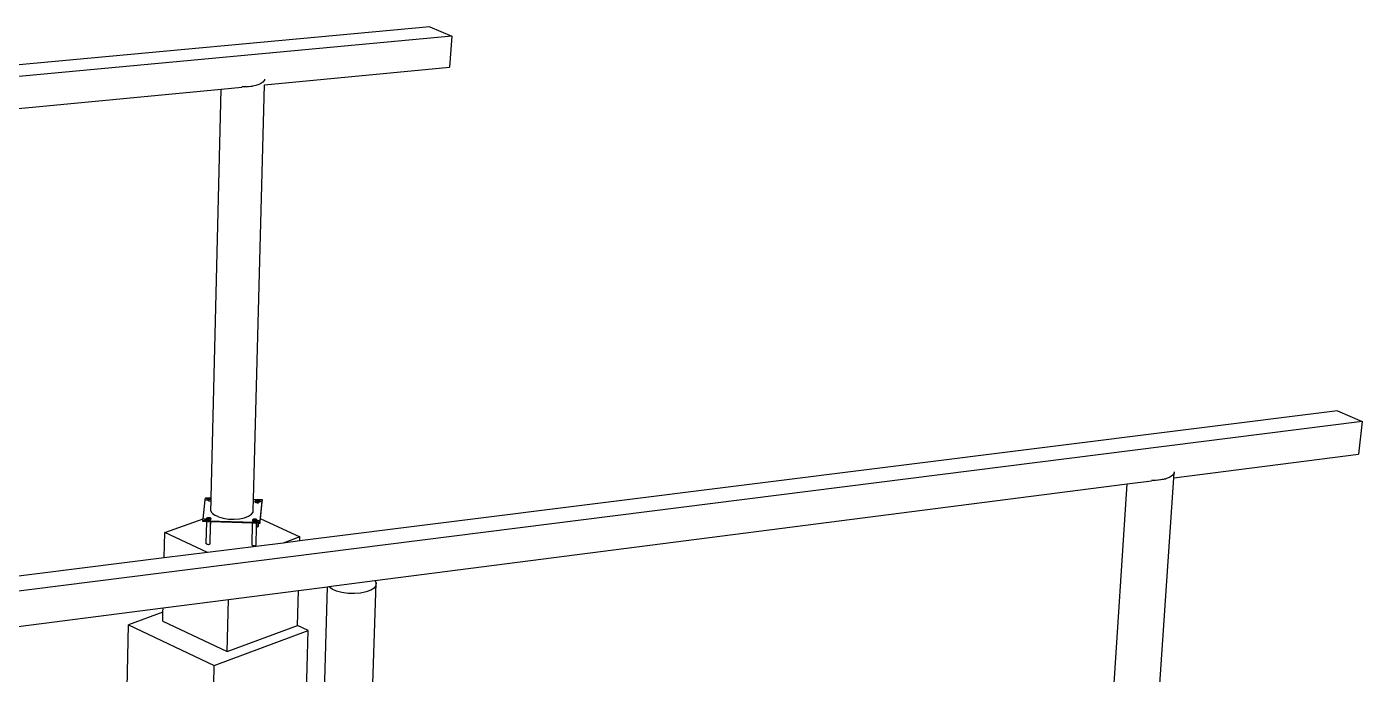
# Model space of a CAD drawing. Header units: inches. Extents: x -1925 to 2772, y -1726 to 1726.
# Drawn here: x 146 to 688, y 958 to 1221 of the extents above; entities that cross this region are included whole.
import ezdxf

# ---------------------------------------------------------------- set-up
doc = ezdxf.new("R2010")
doc.units = ezdxf.units.IN
doc.header["$MEASUREMENT"] = 0

msp = doc.modelspace()

# ---------------------------------------------------------------- linework, layer by layer
for p, q in [((309.38, 1220.94), (-19.07, 1190.52)), ((309.38, 1220.94), (318.33, 1217.16)), ((318.33, 1217.16), (-1382.1, 1058.35)), ((318.33, 1217.16), (317.39, 1204.47)), ((242.31, 1197.3), (317.39, 1204.47)), ((241.65, 1198.41), (240.44, 1197.67)), ((242.32, 1199.24), (241.65, 1198.41)), ((242.35, 1199.65), (242.32, 1199.24)), ((14.08, 1175.5), (224.75, 1195.62)), ((220.69, 1029.74), (224.75, 1195.62)), ((224.75, 1195.62), (233.21, 1196.43)), ((234.28, 1196.53), (233.21, 1196.56)), ((234.28, 1196.53), (237.44, 1196.83)), ((234.5, 1196.52), (234.28, 1196.53)), ((236.74, 1196.7), (234.5, 1196.52)), ((237.44, 1196.83), (236.74, 1196.7)), ((238.77, 1197.09), (237.44, 1196.83)), ((237.88, 1029.19), (242.31, 1197.3)), ((240.44, 1197.67), (238.77, 1197.09)), ((242.28, 1197.29), (242.31, 1197.3)), ((677.77, 1065.07), (256.7, 1012.26)), ((677.77, 1065.07), (687.86, 1060.8)), ((687.86, 1060.8), (-1038.59, 842.6)), ((687.86, 1060.8), (686.36, 1047.54)), ((611.41, 1037.9), (686.36, 1047.54)), ((287.08, 996.15), (592.47, 1035.46)), ((581.19, 863.58), (592.47, 1035.46)), ((592.47, 1035.46), (602.27, 1036.72)), ((599.56, 862.96), (611.41, 1037.9)), ((603.14, 1036.83), (602.28, 1036.86)), ((603.14, 1036.83), (608.17, 1037.48)), ((603.65, 1036.82), (603.14, 1036.83)), ((606.01, 1037.01), (603.65, 1036.82)), ((608.1, 1037.45), (606.01, 1037.01)), ((608.17, 1037.48), (608.1, 1037.45)), ((609.79, 1038.11), (608.17, 1037.48)), ((610.97, 1038.94), (609.79, 1038.11)), ((611.47, 1039.78), (610.97, 1038.94)), ((611.41, 1037.9), (611.54, 1039.89)), ((611.54, 1039.89), (611.47, 1039.78)), ((611.51, 1040.35), (611.54, 1039.89)), ((217.39, 1021.27), (218.25, 1028.99)), ((218.25, 1028.99), (218.34, 1029.82)), ((218.25, 1028.99), (218.78, 1029)), ((218.34, 1029.82), (220.37, 1029.75)), ((218.34, 1029.82), (219.27, 1029.39)), ((218.78, 1029), (219.26, 1029.06)), ((219.26, 1028.99), (219.23, 1028.92)), ((219.26, 1028.99), (219.23, 1028.93)), ((219.23, 1028.92), (219.25, 1028.83)), ((219.25, 1028.83), (219.32, 1028.75)), ((219.26, 1029.06), (219.27, 1029.43)), ((219.26, 1028.99), (219.26, 1029.06)), ((219.26, 1028.93), (219.26, 1028.99)), ((219.28, 1028.84), (219.26, 1028.93)), ((219.27, 1029.43), (219.31, 1029.51)), ((219.29, 1029.35), (219.27, 1029.43)), ((219.28, 1028.97), (219.29, 1029.01)), ((219.35, 1028.76), (219.28, 1028.84)), ((219.36, 1029.27), (219.29, 1029.35)), ((219.29, 1029.01), (219.38, 1029.08)), ((219.3, 1029.07), (219.4, 1029.1)), ((219.36, 1029.09), (219.3, 1029.04)), ((219.36, 1029.08), (219.3, 1029.02)), ((219.31, 1029.51), (219.39, 1029.58)), ((219.32, 1028.75), (219.44, 1028.68)), ((219.46, 1028.69), (219.35, 1028.76)), ((219.47, 1029.2), (219.36, 1029.27)), ((219.49, 1029.15), (219.36, 1029.09)), ((219.4, 1029.1), (219.36, 1029.08)), ((219.38, 1029.08), (219.43, 1029.11)), ((219.39, 1029.58), (219.52, 1029.65)), ((219.49, 1029.14), (219.4, 1029.1)), ((219.4, 1029.1), (219.43, 1029.11)), ((219.43, 1029.11), (219.6, 1029.15)), ((219.43, 1029.11), (219.51, 1029.14)), ((219.44, 1028.68), (219.6, 1028.62)), ((219.62, 1028.64), (219.46, 1028.69)), ((219.57, 1029.16), (219.47, 1029.2)), ((219.55, 1029.17), (219.49, 1029.15)), ((219.57, 1029.16), (219.49, 1029.14)), ((219.51, 1029.14), (219.57, 1029.16)), ((219.52, 1029.65), (219.69, 1029.69)), ((219.6, 1029.15), (219.57, 1029.16)), ((219.57, 1029.16), (219.57, 1029.16)), ((219.63, 1029.14), (219.6, 1029.15)), ((219.6, 1028.62), (219.79, 1028.58)), ((219.62, 1028.64), (219.8, 1028.6)), ((219.81, 1029.1), (219.63, 1029.14)), ((219.69, 1029.69), (219.88, 1029.72)), ((219.79, 1028.58), (220, 1028.56)), ((219.8, 1028.6), (220, 1028.58)), ((220.01, 1029.09), (219.81, 1029.1)), ((219.88, 1029.72), (220.09, 1029.72)), ((220, 1028.58), (220.21, 1028.59)), ((220, 1028.56), (220, 1028.58)), ((220, 1028.57), (220.21, 1028.58)), ((220.22, 1029.09), (220.01, 1029.09)), ((220.09, 1029.72), (220.29, 1029.7)), ((220.21, 1028.59), (220.4, 1028.61)), ((220.21, 1028.58), (220.41, 1028.6)), ((220.41, 1029.12), (220.22, 1029.09)), ((220.29, 1029.7), (220.35, 1029.69)), ((220.35, 1029.69), (220.37, 1029.75)), ((220.35, 1029.69), (220.47, 1029.67)), ((220.37, 1029.75), (220.69, 1029.74)), ((220.4, 1028.88), (220.57, 1028.87)), ((220.56, 1028.66), (220.4, 1028.61)), ((220.52, 1029.14), (220.41, 1029.12)), ((220.57, 1029.1), (220.41, 1029.03)), ((220.41, 1028.6), (220.58, 1028.65)), ((220.47, 1029.67), (220.63, 1029.61)), ((220.58, 1029.16), (220.52, 1029.15)), ((220.57, 1029.13), (220.52, 1029.15)), ((220.52, 1029.15), (220.52, 1029.14)), ((220.52, 1029.14), (220.57, 1029.12)), ((220.58, 1029.14), (220.54, 1029.15)), ((220.56, 1028.66), (220.66, 1028.71)), ((220.56, 1024.43), (220.66, 1028.71)), ((221.07, 1023.52), (220.56, 1024.43)), ((220.68, 1029.21), (220.58, 1029.16)), ((220.58, 1028.65), (220.66, 1028.69)), ((220.63, 1029.61), (220.69, 1029.58)), ((220.66, 1028.71), (220.68, 1029.21)), ((220.68, 1029.21), (220.69, 1029.58)), ((220.69, 1029.58), (220.69, 1029.74)), ((237.69, 1023.96), (237.76, 1024.89)), ((237.76, 1024.89), (237.88, 1029.19)), ((237.88, 1029.19), (239.35, 1029.14)), ((238.61, 1028.16), (238.58, 1028.09)), ((238.6, 1028.09), (238.64, 1028.17)), ((238.6, 1028.09), (238.61, 1028.16)), ((238.62, 1028), (238.6, 1028.09)), ((238.61, 1028.16), (238.62, 1028.59)), ((238.7, 1028.25), (238.61, 1028.17)), ((238.61, 1028.17), (238.61, 1028.16)), ((238.62, 1028.59), (238.65, 1028.67)), ((238.63, 1028.51), (238.62, 1028.59)), ((238.69, 1027.92), (238.62, 1028)), ((238.7, 1028.43), (238.63, 1028.51)), ((238.64, 1028.17), (238.72, 1028.24)), ((238.65, 1028.67), (238.74, 1028.74)), ((238.81, 1027.85), (238.69, 1027.92)), ((238.82, 1028.36), (238.7, 1028.43)), ((238.82, 1028.31), (238.7, 1028.25)), ((238.72, 1028.24), (238.82, 1028.29)), ((238.74, 1028.74), (238.87, 1028.81)), ((238.81, 1027.85), (238.96, 1027.8)), ((238.98, 1028.3), (238.82, 1028.36)), ((238.87, 1028.81), (239.04, 1028.85)), ((239.15, 1027.76), (238.96, 1027.8)), ((239.16, 1028.26), (238.98, 1028.3)), ((239.04, 1028.85), (239.23, 1028.88)), ((239.35, 1027.74), (239.15, 1027.76)), ((239.36, 1028.24), (239.16, 1028.26)), ((239.23, 1028.88), (239.43, 1028.88)), ((239.35, 1029.14), (239.39, 1028.92)), ((239.35, 1029.14), (241.38, 1029.08)), ((239.55, 1027.75), (239.35, 1027.74)), ((239.35, 1027.73), (239.56, 1027.74)), ((239.57, 1028.25), (239.36, 1028.24)), ((239.56, 1028.13), (239.38, 1028.06)), ((239.39, 1028.92), (239.43, 1028.88)), ((239.43, 1028.88), (239.63, 1028.86)), ((239.55, 1027.75), (239.74, 1027.77)), ((239.56, 1027.74), (239.76, 1027.76)), ((239.76, 1028.27), (239.57, 1028.25)), ((239.63, 1028.86), (239.81, 1028.83)), ((239.91, 1027.82), (239.74, 1027.77)), ((239.86, 1028.3), (239.76, 1028.27)), ((239.96, 1028.27), (239.76, 1028.2)), ((239.76, 1027.76), (239.93, 1027.81)), ((239.81, 1028.83), (239.97, 1028.77)), ((239.88, 1028.31), (239.86, 1028.3)), ((239.86, 1028.3), (239.96, 1028.27)), ((239.92, 1028.32), (239.88, 1028.31)), ((239.98, 1028.28), (239.88, 1028.31)), ((240.04, 1027.88), (239.91, 1027.82)), ((240.05, 1028.38), (239.92, 1028.32)), ((239.93, 1027.81), (240.06, 1027.87)), ((239.98, 1028.28), (239.96, 1028.27)), ((239.96, 1028.27), (240.07, 1028.2)), ((239.97, 1028.77), (240.09, 1028.7)), ((240.1, 1028.2), (239.98, 1028.28)), ((240.13, 1027.95), (240.04, 1027.88)), ((240.13, 1028.45), (240.05, 1028.38)), ((240.06, 1027.87), (240.15, 1027.95)), ((240.07, 1028.2), (240.14, 1028.12)), ((240.09, 1028.7), (240.16, 1028.62)), ((240.16, 1028.13), (240.1, 1028.2)), ((240.13, 1028.65), (241.35, 1029.09)), ((240.14, 1028.46), (240.13, 1028.45)), ((240.13, 1028.45), (240.17, 1028.43)), ((240.16, 1028.04), (240.13, 1027.95)), ((240.18, 1028.54), (240.14, 1028.46)), ((240.14, 1028.12), (240.16, 1028.04)), ((240.15, 1027.95), (240.19, 1028.04)), ((240.16, 1028.62), (240.18, 1028.54)), ((240.16, 1028.13), (240.17, 1028.43)), ((240.17, 1028.12), (240.16, 1028.13)), ((240.16, 1028.04), (240.16, 1028.13)), ((240.17, 1028.43), (240.18, 1028.54)), ((240.17, 1028.43), (240.29, 1028.39)), ((240.19, 1028.04), (240.17, 1028.12)), ((240.29, 1028.39), (240.77, 1028.29)), ((241.29, 1028.24), (240.49, 1020.46)), ((241.29, 1028), (240.6, 1021.34)), ((240.77, 1028.29), (241.29, 1028.24)), ((241.37, 1028.83), (241.29, 1028)), ((241.35, 1028.83), (241.29, 1028.24)), ((241.29, 1028), (241.29, 1028.24)), ((241.38, 1029.08), (241.35, 1028.83)), ((241.35, 1028.83), (241.37, 1028.83)), ((241.37, 1028.83), (241.38, 1029.08)), ((201.85, 1015.66), (217.39, 1021.27)), ((217.28, 1020.12), (217.29, 1020.37)), ((218.89, 1020.07), (217.28, 1020.12)), ((217.29, 1020.37), (217.38, 1021.2)), ((217.29, 1020.37), (218.78, 1020.91)), ((219.32, 1020.3), (217.29, 1020.37)), ((217.38, 1021.2), (217.39, 1021.27)), ((217.9, 1021.16), (217.38, 1021.2)), ((218.39, 1021.06), (217.9, 1021.16)), ((218.79, 1020.91), (218.39, 1021.06)), ((218.68, 1011.24), (218.89, 1020.07)), ((219.1, 1020.73), (218.79, 1020.91)), ((219.32, 1020.06), (218.89, 1020.07)), ((218.95, 1021.06), (218.92, 1020.99)), ((218.95, 1021.05), (218.92, 1020.98)), ((218.92, 1020.98), (218.93, 1020.89)), ((218.93, 1020.89), (219.01, 1020.81)), ((218.95, 1021.05), (218.96, 1021.49)), ((218.95, 1020.99), (218.95, 1021.05)), ((218.96, 1020.91), (218.95, 1020.99)), ((218.96, 1021.49), (218.99, 1021.58)), ((218.98, 1021.41), (218.96, 1021.49)), ((219.03, 1020.83), (218.96, 1020.91)), ((219.04, 1021.33), (218.98, 1021.41)), ((218.99, 1021.58), (219.08, 1021.65)), ((219.01, 1020.81), (219.13, 1020.74)), ((219.03, 1020.83), (219.15, 1020.76)), ((219.16, 1021.26), (219.04, 1021.33)), ((219.08, 1021.65), (219.21, 1021.71)), ((219.28, 1020.52), (219.1, 1020.73)), ((219.13, 1020.74), (219.29, 1020.68)), ((219.15, 1020.76), (219.31, 1020.7)), ((219.32, 1021.2), (219.16, 1021.26)), ((219.21, 1021.71), (219.38, 1021.76)), ((219.32, 1020.3), (219.28, 1020.52)), ((219.29, 1020.68), (219.48, 1020.64)), ((219.31, 1020.7), (219.49, 1020.66)), ((219.5, 1021.17), (219.32, 1021.2)), ((219.32, 1020.06), (219.32, 1020.3)), ((238.37, 1019.69), (219.32, 1020.3)), ((220.51, 1020.02), (219.32, 1020.06)), ((219.38, 1021.76), (219.57, 1021.78)), ((219.48, 1020.64), (219.69, 1020.62)), ((219.69, 1020.65), (219.49, 1020.66)), ((219.7, 1021.15), (219.5, 1021.17)), ((219.57, 1021.78), (219.77, 1021.79)), ((219.69, 1020.65), (219.89, 1020.65)), ((219.69, 1020.63), (219.9, 1020.64)), ((219.69, 1020.62), (219.9, 1020.63)), ((219.91, 1021.15), (219.7, 1021.15)), ((219.77, 1021.79), (219.98, 1021.77)), ((219.89, 1020.65), (220.09, 1020.68)), ((219.9, 1020.64), (220.1, 1020.67)), ((219.9, 1020.63), (220.1, 1020.65)), ((220.1, 1021.18), (219.91, 1021.15)), ((219.98, 1021.77), (220.16, 1021.73)), ((220.09, 1020.68), (220.25, 1020.72)), ((220.27, 1021.22), (220.1, 1021.18)), ((220.1, 1020.67), (220.27, 1020.71)), ((220.1, 1020.65), (220.27, 1020.7)), ((220.16, 1021.73), (220.32, 1021.68)), ((220.39, 1020.78), (220.25, 1020.72)), ((220.3, 1021.17), (220.26, 1021.16)), ((220.5, 1020.93), (220.26, 1020.94)), ((220.4, 1021.29), (220.27, 1021.22)), ((220.32, 1021.18), (220.27, 1021.2)), ((220.27, 1021.19), (220.3, 1021.17)), ((220.27, 1020.71), (220.41, 1020.78)), ((220.27, 1020.7), (220.41, 1020.77)), ((220.31, 1021.18), (220.3, 1021.17)), ((220.3, 1021.17), (220.42, 1021.1)), ((220.32, 1021.18), (220.31, 1021.18)), ((220.32, 1021.68), (220.43, 1021.61)), ((220.45, 1021.11), (220.32, 1021.18)), ((220.47, 1020.86), (220.39, 1020.78)), ((220.48, 1021.36), (220.4, 1021.29)), ((220.41, 1020.78), (220.5, 1020.85)), ((220.41, 1020.77), (220.5, 1020.84)), ((220.42, 1021.1), (220.49, 1021.02)), ((220.43, 1021.61), (220.5, 1021.53)), ((220.52, 1021.03), (220.45, 1021.11)), ((220.5, 1020.93), (220.47, 1020.86)), ((220.52, 1021.44), (220.48, 1021.36)), ((220.49, 1021.02), (220.51, 1020.94)), ((220.49, 1019.32), (220.51, 1020.02)), ((220.49, 1019.32), (220.49, 1019.33)), ((220.52, 1019.31), (220.49, 1019.32)), ((220.49, 1018.99), (220.49, 1019.32)), ((220.49, 1018.99), (220.57, 1019.06)), ((220.5, 1021.53), (220.52, 1021.44)), ((220.51, 1020.94), (220.5, 1020.93)), ((220.5, 1020.84), (220.53, 1020.93)), ((220.5, 1020.93), (220.53, 1020.93)), ((220.5, 1020.85), (220.53, 1020.93)), ((220.51, 1020.94), (220.52, 1021.44)), ((220.63, 1020.01), (220.51, 1020.02)), ((220.54, 1020.94), (220.52, 1021.03)), ((220.59, 1019.23), (220.52, 1019.31)), ((220.53, 1020.93), (220.54, 1020.94)), ((220.53, 1020.93), (220.53, 1020.93)), ((220.57, 1019.06), (220.6, 1019.14)), ((220.6, 1019.14), (220.59, 1019.23)), ((220.6, 1019.14), (220.63, 1020.01)), ((237.53, 1019.47), (220.63, 1020.01)), ((221.07, 1023.52), (222.14, 1022.69)), ((223.68, 1021.99), (222.14, 1022.69)), ((223.68, 1021.99), (225.6, 1021.47)), ((225.6, 1021.47), (227.76, 1021.17)), ((227.76, 1021.17), (230.02, 1021.11)), ((230.02, 1021.11), (232.22, 1021.29)), ((232.22, 1021.29), (234.21, 1021.7)), ((234.21, 1021.7), (235.86, 1022.32)), ((235.86, 1022.32), (237.04, 1023.09)), ((237.04, 1023.09), (237.69, 1023.96)), ((237.3, 1010.7), (237.53, 1019.47)), ((238.36, 1019.44), (237.53, 1019.47)), ((237.56, 1020.44), (237.58, 1020.36)), ((237.61, 1020.52), (237.57, 1020.43)), ((237.58, 1020.36), (237.65, 1020.27)), ((237.6, 1020.43), (237.61, 1020.94)), ((237.6, 1020.43), (237.62, 1020.48)), ((237.62, 1020.35), (237.6, 1020.43)), ((237.61, 1020.94), (237.65, 1021.02)), ((237.63, 1020.85), (237.61, 1020.94)), ((237.62, 1020.53), (237.61, 1020.52)), ((237.69, 1020.27), (237.62, 1020.35)), ((237.7, 1020.77), (237.63, 1020.85)), ((237.65, 1021.02), (237.74, 1021.09)), ((237.65, 1020.27), (237.77, 1020.2)), ((237.69, 1020.27), (237.81, 1020.2)), ((237.82, 1020.7), (237.7, 1020.77)), ((237.74, 1021.09), (237.87, 1021.16)), ((237.77, 1020.2), (237.93, 1020.14)), ((237.81, 1020.2), (237.96, 1020.14)), ((237.98, 1020.65), (237.82, 1020.7)), ((237.87, 1021.16), (238.03, 1021.2)), ((237.93, 1020.14), (238.13, 1020.1)), ((237.96, 1020.14), (238.15, 1020.1)), ((238.16, 1020.61), (237.98, 1020.65)), ((238.03, 1021.2), (238.22, 1021.23)), ((238.13, 1020.1), (238.33, 1020.09)), ((238.15, 1020.1), (238.35, 1020.09)), ((238.36, 1020.59), (238.16, 1020.61)), ((238.22, 1021.23), (238.43, 1021.23)), ((238.33, 1020.09), (238.35, 1020.09)), ((238.55, 1020.09), (238.35, 1020.09)), ((238.35, 1020.08), (238.56, 1020.08)), ((238.57, 1020.59), (238.36, 1020.59)), ((238.36, 1019.44), (238.37, 1019.69)), ((239.15, 1019.42), (238.36, 1019.44)), ((238.46, 1019.9), (238.37, 1019.69)), ((240.4, 1019.62), (238.37, 1019.69)), ((238.43, 1021.23), (238.63, 1021.21)), ((238.68, 1020.1), (238.46, 1019.9)), ((238.72, 1020.11), (238.55, 1020.09)), ((238.56, 1020.08), (238.76, 1020.11)), ((238.76, 1020.62), (238.57, 1020.59)), ((238.63, 1021.21), (238.81, 1021.18)), ((238.72, 1020.11), (238.68, 1020.1)), ((238.72, 1020.11), (238.74, 1020.12)), ((238.91, 1020.2), (238.74, 1020.12)), ((238.92, 1020.16), (238.74, 1020.12)), ((238.92, 1020.6), (238.75, 1020.54)), ((238.92, 1020.38), (238.75, 1020.38)), ((238.86, 1020.65), (238.76, 1020.62)), ((238.76, 1020.11), (238.93, 1020.15)), ((238.81, 1021.18), (238.97, 1021.12)), ((238.9, 1020.66), (238.86, 1020.65)), ((238.86, 1020.65), (238.92, 1020.63)), ((238.92, 1020.64), (238.89, 1020.66)), ((238.92, 1020.67), (238.9, 1020.66)), ((238.92, 1020.65), (238.9, 1020.66)), ((239.06, 1020.73), (238.92, 1020.67)), ((238.92, 1020.16), (239.02, 1020.21)), ((238.93, 1020.15), (239.07, 1020.22)), ((238.97, 1021.12), (239.09, 1021.05)), ((239.02, 1020.21), (239.04, 1020.23)), ((239.1, 1020.28), (239.04, 1020.26)), ((239.06, 1020.24), (239.04, 1020.25)), ((239.06, 1020.24), (239.04, 1020.23)), ((239.04, 1020.23), (239.05, 1020.23)), ((239.09, 1020.56), (239.05, 1020.58)), ((239.09, 1020.56), (239.05, 1020.58)), ((239.05, 1020.56), (239.08, 1020.55)), ((239.16, 1020.37), (239.05, 1020.37)), ((239.05, 1020.23), (239.11, 1020.28)), ((239.14, 1020.8), (239.06, 1020.73)), ((239.1, 1020.28), (239.06, 1020.24)), ((239.08, 1020.23), (239.06, 1020.24)), ((239.06, 1020.24), (239.06, 1020.24)), ((239.07, 1020.22), (239.08, 1020.23)), ((239.08, 1020.55), (239.15, 1020.47)), ((239.08, 1020.23), (239.15, 1020.3)), ((240.4, 1019.62), (239.08, 1020.23)), ((239.09, 1021.05), (239.16, 1020.97)), ((239.16, 1020.48), (239.09, 1020.56)), ((239.1, 1020.55), (239.09, 1020.56)), ((239.17, 1020.47), (239.1, 1020.55)), ((239.13, 1020.3), (239.1, 1020.28)), ((239.11, 1020.28), (239.1, 1020.28)), ((239.46, 1020.38), (239.11, 1020.28)), ((239.11, 1020.28), (239.14, 1020.31)), ((239.16, 1020.37), (239.13, 1020.3)), ((239.13, 1018.67), (239.15, 1019.42)), ((239.18, 1020.89), (239.14, 1020.8)), ((239.14, 1020.31), (239.18, 1020.39)), ((239.15, 1020.47), (239.16, 1020.38)), ((239.15, 1020.3), (239.19, 1020.37)), ((239.96, 1019.39), (239.15, 1019.42)), ((239.16, 1020.97), (239.18, 1020.89)), ((239.16, 1020.45), (239.18, 1020.89)), ((239.16, 1020.45), (239.16, 1020.48)), ((239.16, 1020.38), (239.16, 1020.45)), ((239.18, 1020.39), (239.16, 1020.45)), ((239.16, 1020.38), (239.16, 1020.37)), ((239.19, 1020.38), (239.17, 1020.47)), ((239.19, 1020.38), (239.19, 1020.38)), ((239.19, 1020.37), (239.19, 1020.38)), ((239.96, 1020.44), (239.46, 1020.38)), ((239.93, 1018.31), (239.96, 1019.39)), ((240.49, 1020.46), (239.96, 1020.44)), ((240.4, 1019.38), (239.96, 1019.39)), ((240.49, 1020.46), (240.4, 1019.62)), ((240.48, 1020.21), (240.4, 1019.38)), ((240.4, 1019.38), (240.4, 1019.62)), ((240.6, 1021.34), (240.48, 1020.21)), ((240.48, 1020.21), (240.49, 1020.46)), ((240.6, 1021.34), (256.75, 1013.88)), ((201.61, 1005.35), (201.85, 1015.66)), ((219.23, 1007.56), (201.85, 1015.66)), ((220.3, 1011.19), (220.47, 1018.42)), ((220.45, 1018.51), (220.44, 1018.53)), ((220.47, 1018.42), (220.44, 1018.42)), ((220.45, 1018.97), (220.48, 1018.98)), ((220.47, 1018.42), (220.45, 1018.51)), ((220.47, 1018.42), (220.49, 1018.99)), ((220.48, 1018.98), (220.49, 1018.99)), ((238.92, 1010.65), (239.11, 1018.01)), ((239.11, 1018.01), (239.13, 1018.67)), ((239.11, 1018.01), (239.3, 1018.01)), ((239.16, 1018.67), (239.13, 1018.67)), ((239.37, 1018.65), (239.16, 1018.67)), ((239.3, 1018.01), (239.5, 1018.04)), ((239.56, 1018.61), (239.37, 1018.65)), ((239.5, 1018.04), (239.67, 1018.09)), ((239.68, 1018.57), (239.56, 1018.61)), ((239.67, 1018.09), (239.81, 1018.15)), ((239.84, 1018.48), (239.81, 1018.5)), ((239.81, 1018.15), (239.89, 1018.23)), ((239.91, 1018.4), (239.84, 1018.48)), ((239.89, 1018.23), (239.93, 1018.31)), ((239.93, 1018.31), (239.91, 1018.4)), ((256.75, 1013.88), (249.96, 1011.41)), ((256.7, 1012.26), (256.75, 1013.88)), ((218.7, 1011.15), (218.68, 1011.24)), ((218.77, 1011.07), (218.7, 1011.15)), ((218.77, 1011.07), (218.89, 1011)), ((218.89, 1011), (219.05, 1010.94)), ((219.05, 1010.94), (219.24, 1010.9)), ((249.96, 1011.41), (219.23, 1007.56)), ((219.24, 1010.9), (219.45, 1010.88)), ((219.45, 1010.88), (219.66, 1010.89)), ((219.66, 1010.89), (219.86, 1010.91)), ((219.86, 1010.91), (220.03, 1010.96)), ((220.03, 1010.96), (220.17, 1011.03)), ((220.17, 1011.03), (220.26, 1011.1)), ((220.28, 1011.27), (220.26, 1011.29)), ((220.26, 1011.1), (220.3, 1011.19)), ((220.3, 1011.19), (220.28, 1011.27)), ((237.32, 1010.62), (237.3, 1010.7)), ((237.39, 1010.53), (237.32, 1010.62)), ((237.39, 1010.53), (237.52, 1010.46)), ((237.52, 1010.46), (237.68, 1010.4)), ((237.68, 1010.4), (237.87, 1010.36)), ((237.87, 1010.36), (238.08, 1010.34)), ((238.08, 1010.34), (238.29, 1010.35)), ((238.29, 1010.35), (238.49, 1010.37)), ((238.49, 1010.37), (238.66, 1010.42)), ((238.66, 1010.42), (238.73, 1010.45)), ((238.73, 1010.45), (238.79, 1010.49)), ((238.79, 1010.49), (238.88, 1010.56)), ((238.88, 1010.56), (238.92, 1010.65)), ((256.7, 1012.26), (249.96, 1011.41)), ((201.61, 1005.35), (91.97, 991.59)), ((219.23, 1007.56), (201.61, 1005.35)), ((227.7, 988.5), (256.13, 992.16)), ((255.72, 977.91), (256.13, 992.16)), ((256.13, 992.16), (267.93, 993.68)), ((260.62, 748.67), (267.93, 993.68)), ((267.93, 993.68), (268.51, 993.76)), ((268.51, 993.76), (287.08, 996.15)), ((268.56, 993.66), (268.51, 993.76)), ((269.8, 992.7), (268.56, 993.66)), ((271.57, 991.89), (269.8, 992.7)), ((273.78, 991.3), (271.57, 991.89)), ((279.81, 751.89), (287.6, 995.24)), ((285.48, 992.27), (283.61, 991.56)), ((286.82, 993.16), (285.48, 992.27)), ((287.54, 994.17), (286.82, 993.16)), ((287.08, 996.15), (287.6, 995.24)), ((287.6, 995.24), (287.54, 994.17)), ((201.16, 985.09), (227.7, 988.5)), ((227.16, 967.37), (227.7, 988.5)), ((276.25, 990.95), (273.78, 991.3)), ((278.84, 990.88), (276.25, 990.95)), ((281.35, 991.09), (278.84, 990.88)), ((283.61, 991.56), (281.35, 991.09)), ((91.76, 971), (201.16, 985.09)), ((201.12, 983.36), (187.15, 978.25)), ((201.04, 979.7), (201.12, 983.36)), ((201.12, 983.36), (201.16, 985.09)), ((182.39, 749.96), (187.15, 978.25)), ((187.15, 978.25), (221.97, 961.77)), ((201.04, 979.7), (227.16, 967.37)), ((221.97, 961.77), (260.1, 975.86)), ((227.16, 967.37), (255.72, 977.91)), ((253.48, 747.47), (260.1, 975.86)), ((260.1, 975.86), (255.72, 977.91)), ((216.5, 741.26), (221.97, 961.77))]:
    msp.add_line(p, q)

doc.saveas('drawing.dxf')
